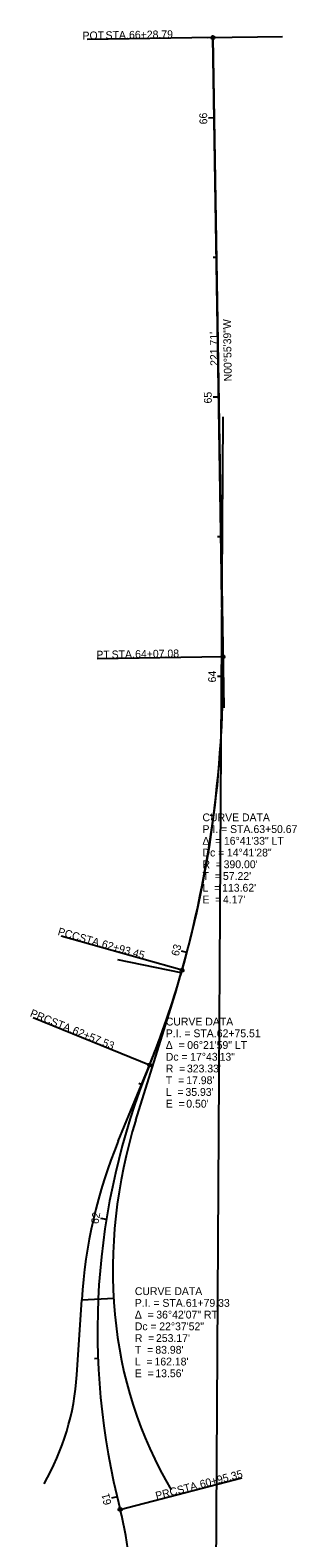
# Model space of a CAD drawing. Extents: x 152603 to 152802, y 326513 to 331516.
# Drawn here: x 152618 to 152714, y 330977 to 331516 of the extents above; entities that cross this region are included whole.
import ezdxf

# ---------------------------------------------------------------- set-up
doc = ezdxf.new("R2010")
doc.units = 0
for name, color, linetype in [('GE_P_Alignment', 7, 'Continuous'), ('GE_P_Alignment_100_Bearings', 7, 'Continuous'), ('GE_P_Alignment_100_Cardinal_Points', 7, 'Continuous'), ('GE_P_Alignment_100_Curve_Data', 7, 'Continuous'), ('GE_P_Alignment_100_Distances', 7, 'Continuous'), ('GE_P_Alignment_100_Stations', 7, 'Continuous'), ('PV_P_EOP', 7, 'Continuous'), ('SC_Scratch10', 7, 'Continuous'), ('SC_Scratch15', 7, 'Continuous')]:
    doc.layers.add(name, color=color, linetype=linetype)

msp = doc.modelspace()

# ---------------------------------------------------------------- linework, layer by layer
at = {"layer": 'GE_P_Alignment'}
for p, q in [((152683.5, 331513.77), (152687.38, 331273.81)), ((152687.08, 331292.09), (152683.5, 331513.77))]:
    msp.add_line(p, q, dxfattribs=at)
for centre, radius, start, end in [((152297.14, 331285.78), 390, 344.235, 0.9274), ((152297.14, 331285.78), 390, 344.235, 0.9274), ((152361.29, 331267.67), 323.33, 337.8686, 344.235), ((152361.29, 331267.67), 323.33, 337.8686, 344.235), ((152361.29, 331267.67), 323.33, 337.8686, 344.0702), ((152895.33, 331050.48), 253.17, 157.8686, 194.5706), ((152895.33, 331050.48), 253.17, 157.8686, 194.5706), ((152895.33, 331050.48), 253.17, 157.8686, 194.5706), ((152542.67, 330958.81), 111.2, 335.3767, 14.5706), ((152542.67, 330958.81), 111.2, 335.3767, 14.5706), ((152542.67, 330958.81), 111.2, 335.3767, 14.5706)]:
    msp.add_arc(centre, radius, start, end, dxfattribs=at)
at = {"layer": 'GE_P_Alignment_100_Cardinal_Points'}
for p, q in [((152683.5, 331513.77), (152638.5, 331513.05)), ((152687.08, 331292.09), (152642.09, 331291.36)), ((152672.47, 331179.82), (152629.16, 331192.05)), ((152660.81, 331145.86), (152619.12, 331162.81)), ((152650.29, 330986.79), (152693.85, 330998.11))]:
    msp.add_line(p, q, dxfattribs=at)
for centre in [(152683.5, 331513.77), (152687.08, 331292.09), (152672.47, 331179.82), (152660.81, 331145.86), (152650.29, 330986.79)]:
    msp.add_circle(centre, 0.6, dxfattribs=at)
at = {"layer": 'GE_P_Alignment_100_Stations'}
for p, q in [((152683.96, 331484.99), (152681.96, 331484.96)), ((152684.77, 331435), (152683.57, 331434.98)), ((152685.58, 331385), (152683.58, 331384.97)), ((152686.39, 331335.01), (152685.19, 331334.99)), ((152687.14, 331285.02), (152685.14, 331285.02)), ((152683.84, 331235.16), (152682.65, 331235.31)), ((152674.19, 331186.13), (152672.26, 331186.64)), ((152658.07, 331138.84), (152656.95, 331139.26)), ((152645.35, 331090.57), (152643.37, 331090.89)), ((152642.34, 331040.75), (152641.14, 331040.7)), ((152649.17, 330991.3), (152647.22, 330990.83))]:
    msp.add_line(p, q, dxfattribs=at)
at = {"layer": 'PV_P_EOP'}
for p, q in [((152687.17, 331286.97), (152686.64, 331319.27)), ((152672.19, 331178.84), (152649.49, 331183.56)), ((152655.9, 331126.15), (152668.9, 331167.77)), ((152649.62, 331118.61), (152660.91, 331146.1)), ((152636.51, 331061.79), (152647.98, 331062.43)), ((152634.78, 331034.96), (152636.51, 331061.79))]:
    msp.add_line(p, q, dxfattribs=at)
for centre, radius, start, end in [((152287.11, 331287.09), 400, 342.6451, 0.9274), ((152383.38, 331260.03), 300, 337.6809, 344.2993), ((152827.7, 331072.46), 180, 162.6451, 185.0495), ((152816.14, 331050.25), 180, 157.6809, 176.3245), ((152797.82, 331069.82), 150, 185.0495, 210.4796), ((152544.97, 331040.73), 90, 330.139, 356.3245)]:
    msp.add_arc(centre, radius, start, end, dxfattribs=at)
at = {"layer": 'SC_Scratch10'}
msp.add_line((152681.5, 331513.74), (152708.49, 331514.18), dxfattribs=at)
at = {"layer": 'SC_Scratch15'}
msp.add_line((152684.39, 330922.71), (152687.21, 331377.94), dxfattribs=at)

# ---------------------------------------------------------------- texts
at = {"layer": 'GE_P_Alignment_100_Bearings'}
msp.add_text('N00°55\'39"W', height=2.8, rotation=90.9274, dxfattribs=at).set_placement((152690.29, 331390.7))
at = {"layer": 'GE_P_Alignment_100_Cardinal_Points'}
for s, rotation, p in [('POT', 0.9274, (152636.85, 331513.06)), (' STA. ', 0.9274, (152644.05, 331513.18)), ('66+28.79', 0.9274, (152653.5, 331513.33)), ('PT', 0.9274, (152641.81, 331291.4)), (' STA. ', 0.9274, (152646.23, 331291.47)), ('64+07.08', 0.9274, (152655.68, 331291.63)), ('PCC', 344.235, (152627.74, 331192.49)), (' STA. ', 344.235, (152634.37, 331190.62)), ('62+93.45', 344.235, (152643.47, 331188.05)), ('PRC', 337.8686, (152617.77, 331163.4)), (' STA. ', 337.8686, (152624.2, 331160.79)), ('62+57.53', 337.8686, (152632.95, 331157.23)), ('60+95.35', 14.5706, (152679.21, 330994.34)), ('PRC', 14.5706, (152663.34, 330990.22)), (' STA. ', 14.5706, (152670.06, 330991.97))]:
    msp.add_text(s, height=2.8, rotation=rotation, dxfattribs=at).set_placement(p)
at = {"layer": 'GE_P_Alignment_100_Curve_Data'}
for s, p in [('CURVE DATA', (152679.78, 331233.16)), ('P.I. = STA. ', (152679.78, 331228.96)), ('63+50.67', (152698.04, 331228.96)), ('Δ  = ', (152679.78, 331224.76)), ('16°41\'33" LT', (152687.45, 331224.76)), ('Dc = ', (152679.78, 331220.56)), ('R  = ', (152679.78, 331216.36)), ("390.00'", (152687.36, 331216.36)), ('14°41\'28"', (152688.51, 331220.56)), ('T  = ', (152679.78, 331212.16)), ("57.22'", (152687.11, 331212.16)), ('L  = ', (152679.78, 331207.96)), ("113.62'", (152686.82, 331207.96)), ('E  = ', (152679.78, 331203.76)), ("4.17'", (152687.12, 331203.76)), ('CURVE DATA', (152666.64, 331160.04)), ('Δ  = ', (152666.64, 331151.64)), ('P.I. = STA. ', (152666.64, 331155.84)), ('06°21\'59" LT', (152674.31, 331151.64)), ('62+75.51', (152684.9, 331155.84)), ('Dc = ', (152666.64, 331147.44)), ('17°43\'13"', (152675.37, 331147.44)), ('R  = ', (152666.64, 331143.24)), ("323.33'", (152674.22, 331143.24)), ('T  = ', (152666.64, 331139.04)), ("35.93'", (152673.68, 331134.84)), ("17.98'", (152673.97, 331139.04)), ('L  = ', (152666.64, 331134.84)), ('E  = ', (152666.64, 331130.64)), ("0.50'", (152673.98, 331130.64)), ('CURVE DATA', (152655.55, 331063.52)), ('P.I. = STA. ', (152655.55, 331059.32)), ('61+79.33', (152673.82, 331059.32)), ('Δ  = ', (152655.55, 331055.12)), ('36°42\'07" RT', (152663.23, 331055.12)), ('Dc = ', (152655.55, 331050.92)), ('22°37\'52"', (152664.29, 331050.92)), ('R  = ', (152655.55, 331046.72)), ("253.17'", (152663.13, 331046.72)), ('T  = ', (152655.55, 331042.52)), ('L  = ', (152655.55, 331038.32)), ("162.18'", (152662.59, 331038.32)), ("83.98'", (152662.89, 331042.52)), ('E  = ', (152655.55, 331034.12)), ("13.56'", (152662.89, 331034.12))]:
    msp.add_text(s, height=2.8, dxfattribs=at).set_placement(p)
at = {"layer": 'GE_P_Alignment_100_Distances'}
msp.add_text("221.71'", height=2.8, rotation=90.9274, dxfattribs=at).set_placement((152685.38, 331396.25))
at = {"layer": 'GE_P_Alignment_100_Stations'}
for s, rotation, p in [('66', 90.9274, (152681.5, 331482.71)), ('65', 90.9274, (152683.12, 331382.78)), ('64', 89.8879, (152684.63, 331282.87)), ('63', 75.1966, (152671.22, 331184.69)), ('62', 80.8874, (152642.54, 331088.83)), ('61', 103.5184, (152647.21, 330988.73))]:
    msp.add_text(s, height=2.8, rotation=rotation, dxfattribs=at).set_placement(p)

doc.saveas('drawing.dxf')
